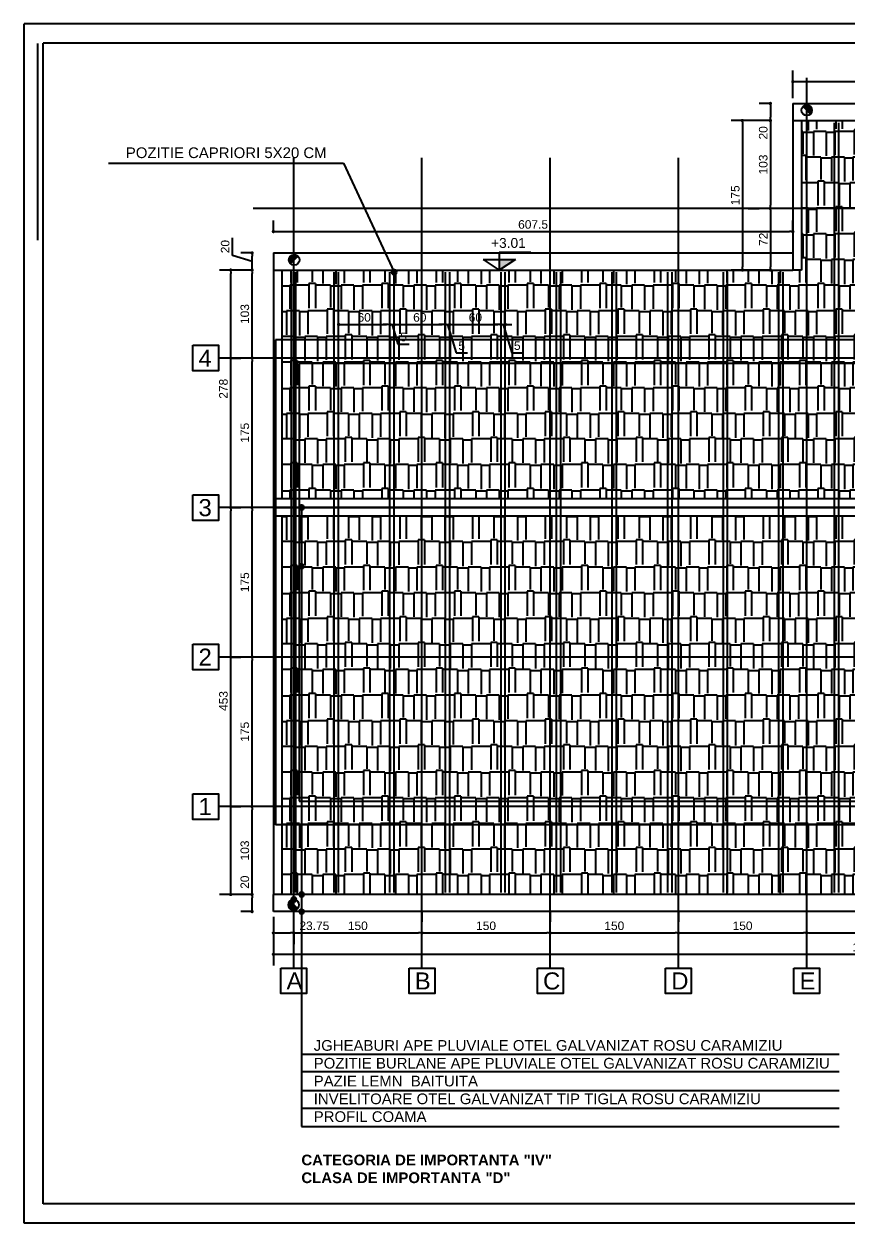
# Model space of a CAD drawing. Header units: millimetres. Extents: x 10453 to 58457, y -15634 to -5634.
# Drawn here: x 43696 to 44659, y -9352 to -7949 of the extents above; entities that cross this region are included whole.
import ezdxf

# ---------------------------------------------------------------- set-up
doc = ezdxf.new("R2010")
doc.units = ezdxf.units.MM
doc.header["$MEASUREMENT"] = 0
doc.layers.get('Defpoints').update_dxf_attribs({"color": 210, "lineweight": 0})
doc.styles.add('1pe200', font='arial.ttf', dxfattribs={"height": 55})
doc.styles.get("Standard").update_dxf_attribs({"font": 'arial.ttf', "height": 10})
doc.styles.add('Stilul meu', font='arial.ttf', dxfattribs={"height": 21})
doc.dimstyles.get("Standard").update_dxf_attribs({"dimscale": 1.3, "dimtxt": 35, "dimasz": 3, "dimexe": 10, "dimexo": 20, "dimgap": 2.5, "dimtad": 1, "dimdsep": 46, "dimtxsty": 'Standard', "dimblk": 'DOT', "dimcen": 3, "dimazin": 0, "dimtfac": 1, "dimtofl": 0, "dimtmove": 0, "dimatfit": 3, "dimldrblk": 'DOT', "dimfxl": 0.18, "dimtolj": 1, "dimtzin": 0, "dimlwe": -1, "dimarcsym": 0})
pattern_1 = [(180, (32309.276, -13234.483), (-63.75, -30), [15, -12.5, 17.5, -7.5, 22.5, -10]), (180, (32294.276, -13235.733), (-63.75, -30), [12.5, -47.5, 10, -15]), (180, (32264.276, -13232.608), (-63.75, -30), [7.5, -77.5]), (270, (32309.276, -13234.483), (21.25, -30), [28.75, -91.25]), (270, (32294.276, -13234.483), (21.25, -30), [28.125, -91.875]), (270, (32281.776, -13234.483), (21.25, -30), [26.25, -93.75]), (270, (32264.276, -13232.608), (21.25, -30), [28.75, -91.25]), (270, (32256.776, -13232.608), (21.25, -30), [28.75, -91.25]), (270, (32234.276, -13234.483), (21.25, -30), [27.5, -92.5])]

# ---------------------------------------------------------------- blocks, each defined once
blk = doc.blocks.new('_Dot')
at = {"color": 0, "linetype": 'ByBlock', "lineweight": -2}
blk.add_line((-0.5, 0), (-1, 0), dxfattribs=at)
at = {"color": 0, "linetype": 'ByBlock', "const_width": 0.5}
blk.add_lwpolyline([(-0.25, 0, 1), (0.25, 0, 1)], format="xyb", close=True, dxfattribs=at)
blk = doc.blocks.new('*D266')
at = {"color": 0, "ltscale": 10, "transparency": 16777216}
for p, q in [((43987.7, -9013.7), (43987.7, -9025.7)), ((44011.4, -9013.7), (44011.4, -9025.7))]:
    blk.add_line(p, q, dxfattribs=at)
at = {"color": 0, "linetype": 'ByBlock', "lineweight": -2, "ltscale": 10, "transparency": 16777216}
for p, q in [((43991.6, -9012.7), (44007.5, -9012.7)), ((44011.4, -9012.7), (44055.8, -9012.7))]:
    blk.add_line(p, q, dxfattribs=at)
at = {"layer": 'Defpoints', "color": 0, "ltscale": 10, "transparency": 16777216}
for p in [(43987.7, -8987.7), (44011.4, -8987.7), (44011.4, -9012.7)]:
    blk.add_point(p, dxfattribs=at)
at = {"color": 0, "lineweight": -2, "ltscale": 10, "transparency": 16777216, "xscale": 3.9, "yscale": 3.9, "zscale": 3.9, "rotation": 180}
blk.add_blockref('_Dot', (43987.7, -9012.7), dxfattribs=at)
at = {"color": 0, "lineweight": -2, "ltscale": 10, "transparency": 16777216, "xscale": 3.9, "yscale": 3.9, "zscale": 3.9}
blk.add_blockref('_Dot', (44011.4, -9012.7), dxfattribs=at)
at = {"color": 0, "ltscale": 10, "transparency": 16777216, "insert": (44035.6, -9004.4), "char_height": 10, "attachment_point": 5}
blk.add_mtext('\\A1;23.75', dxfattribs=at)
blk = doc.blocks.new('*D267')
at = {"color": 0, "ltscale": 10, "transparency": 16777216}
for p, q in [((44161.4, -8986.7), (44161.4, -8999.7)), ((44011.4, -9013.7), (44011.4, -9025.7))]:
    blk.add_line(p, q, dxfattribs=at)
at = {"color": 0, "linetype": 'ByBlock', "lineweight": -2, "ltscale": 10, "transparency": 16777216}
blk.add_line((44015.3, -9012.7), (44157.5, -9012.7), dxfattribs=at)
at = {"layer": 'Defpoints', "color": 0, "ltscale": 10, "transparency": 16777216}
for p in [(44011.4, -8987.7), (44161.4, -9012.7), (44161.4, -9012.7)]:
    blk.add_point(p, dxfattribs=at)
at = {"color": 0, "lineweight": -2, "ltscale": 10, "transparency": 16777216, "xscale": 3.9, "yscale": 3.9, "zscale": 3.9, "rotation": 180}
blk.add_blockref('_Dot', (44011.4, -9012.7), dxfattribs=at)
at = {"color": 0, "lineweight": -2, "ltscale": 10, "transparency": 16777216, "xscale": 3.9, "yscale": 3.9, "zscale": 3.9}
blk.add_blockref('_Dot', (44161.4, -9012.7), dxfattribs=at)
at = {"color": 0, "ltscale": 10, "transparency": 16777216, "insert": (44086.4, -9004.4), "char_height": 10, "attachment_point": 5}
blk.add_mtext('\\A1;150', dxfattribs=at)
blk = doc.blocks.new('*D268')
at = {"color": 0, "ltscale": 10, "transparency": 16777216}
for p, q in [((44161.4, -8986.7), (44161.4, -8999.7)), ((44311.4, -8986.7), (44311.4, -8999.7))]:
    blk.add_line(p, q, dxfattribs=at)
at = {"color": 0, "linetype": 'ByBlock', "lineweight": -2, "ltscale": 10, "transparency": 16777216}
blk.add_line((44165.3, -9012.7), (44307.5, -9012.7), dxfattribs=at)
at = {"layer": 'Defpoints', "color": 0, "ltscale": 10, "transparency": 16777216}
for p in [(44161.4, -9012.7), (44311.4, -9012.7), (44311.4, -9012.7)]:
    blk.add_point(p, dxfattribs=at)
at = {"color": 0, "lineweight": -2, "ltscale": 10, "transparency": 16777216, "xscale": 3.9, "yscale": 3.9, "zscale": 3.9, "rotation": 180}
blk.add_blockref('_Dot', (44161.4, -9012.7), dxfattribs=at)
at = {"color": 0, "lineweight": -2, "ltscale": 10, "transparency": 16777216, "xscale": 3.9, "yscale": 3.9, "zscale": 3.9}
blk.add_blockref('_Dot', (44311.4, -9012.7), dxfattribs=at)
at = {"color": 0, "ltscale": 10, "transparency": 16777216, "insert": (44236.4, -9004.4), "char_height": 10, "attachment_point": 5}
blk.add_mtext('\\A1;150', dxfattribs=at)
blk = doc.blocks.new('*D269')
at = {"color": 0, "ltscale": 10, "transparency": 16777216}
for p, q in [((44311.4, -8986.7), (44311.4, -8999.7)), ((44461.4, -8986.7), (44461.4, -8999.7))]:
    blk.add_line(p, q, dxfattribs=at)
at = {"color": 0, "linetype": 'ByBlock', "lineweight": -2, "ltscale": 10, "transparency": 16777216}
blk.add_line((44315.3, -9012.7), (44457.5, -9012.7), dxfattribs=at)
at = {"layer": 'Defpoints', "color": 0, "ltscale": 10, "transparency": 16777216}
for p in [(44311.4, -9012.7), (44461.4, -9012.7), (44461.4, -9012.7)]:
    blk.add_point(p, dxfattribs=at)
at = {"color": 0, "lineweight": -2, "ltscale": 10, "transparency": 16777216, "xscale": 3.9, "yscale": 3.9, "zscale": 3.9, "rotation": 180}
blk.add_blockref('_Dot', (44311.4, -9012.7), dxfattribs=at)
at = {"color": 0, "lineweight": -2, "ltscale": 10, "transparency": 16777216, "xscale": 3.9, "yscale": 3.9, "zscale": 3.9}
blk.add_blockref('_Dot', (44461.4, -9012.7), dxfattribs=at)
at = {"color": 0, "ltscale": 10, "transparency": 16777216, "insert": (44386.4, -9004.4), "char_height": 10, "attachment_point": 5}
blk.add_mtext('\\A1;150', dxfattribs=at)
blk = doc.blocks.new('*D270')
at = {"color": 0, "ltscale": 10, "transparency": 16777216}
for p, q in [((44461.4, -8986.7), (44461.4, -8999.7)), ((44611.4, -9038.7), (44611.4, -9025.7))]:
    blk.add_line(p, q, dxfattribs=at)
at = {"color": 0, "linetype": 'ByBlock', "lineweight": -2, "ltscale": 10, "transparency": 16777216}
blk.add_line((44465.3, -9012.7), (44607.5, -9012.7), dxfattribs=at)
at = {"layer": 'Defpoints', "color": 0, "ltscale": 10, "transparency": 16777216}
for p in [(44461.4, -9012.7), (44611.4, -9012.7), (44611.4, -9012.7)]:
    blk.add_point(p, dxfattribs=at)
at = {"color": 0, "lineweight": -2, "ltscale": 10, "transparency": 16777216, "xscale": 3.9, "yscale": 3.9, "zscale": 3.9, "rotation": 180}
blk.add_blockref('_Dot', (44461.4, -9012.7), dxfattribs=at)
at = {"color": 0, "lineweight": -2, "ltscale": 10, "transparency": 16777216, "xscale": 3.9, "yscale": 3.9, "zscale": 3.9}
blk.add_blockref('_Dot', (44611.4, -9012.7), dxfattribs=at)
at = {"color": 0, "ltscale": 10, "transparency": 16777216, "insert": (44536.4, -9004.4), "char_height": 10, "attachment_point": 5}
blk.add_mtext('\\A1;150', dxfattribs=at)
blk = doc.blocks.new('*D271')
at = {"color": 0, "ltscale": 10, "transparency": 16777216}
for p, q in [((44761.4, -8986.7), (44761.4, -8999.7)), ((44611.4, -9038.7), (44611.4, -9025.7))]:
    blk.add_line(p, q, dxfattribs=at)
at = {"color": 0, "linetype": 'ByBlock', "lineweight": -2, "ltscale": 10, "transparency": 16777216}
blk.add_line((44615.3, -9012.7), (44757.5, -9012.7), dxfattribs=at)
at = {"layer": 'Defpoints', "color": 0, "ltscale": 10, "transparency": 16777216}
for p in [(44611.4, -9012.7), (44761.4, -9012.7), (44761.4, -9012.7)]:
    blk.add_point(p, dxfattribs=at)
at = {"color": 0, "lineweight": -2, "ltscale": 10, "transparency": 16777216, "xscale": 3.9, "yscale": 3.9, "zscale": 3.9, "rotation": 180}
blk.add_blockref('_Dot', (44611.4, -9012.7), dxfattribs=at)
at = {"color": 0, "lineweight": -2, "ltscale": 10, "transparency": 16777216, "xscale": 3.9, "yscale": 3.9, "zscale": 3.9}
blk.add_blockref('_Dot', (44761.4, -9012.7), dxfattribs=at)
at = {"color": 0, "ltscale": 10, "transparency": 16777216, "insert": (44686.4, -9004.4), "char_height": 10, "attachment_point": 5}
blk.add_mtext('\\A1;150', dxfattribs=at)
blk = doc.blocks.new('*D277')
at = {"color": 0, "ltscale": 10, "transparency": 16777216}
for p, q in [((43987.7, -8993.7), (43987.7, -9050.7)), ((45385.2, -8993.7), (45385.2, -9050.7))]:
    blk.add_line(p, q, dxfattribs=at)
at = {"color": 0, "linetype": 'ByBlock', "lineweight": -2, "ltscale": 10, "transparency": 16777216}
blk.add_line((43991.6, -9037.7), (45381.3, -9037.7), dxfattribs=at)
at = {"layer": 'Defpoints', "color": 0, "ltscale": 10, "transparency": 16777216}
for p in [(43987.7, -8967.7), (45385.2, -8967.7), (45385.2, -9037.7)]:
    blk.add_point(p, dxfattribs=at)
at = {"color": 0, "lineweight": -2, "ltscale": 10, "transparency": 16777216, "xscale": 3.9, "yscale": 3.9, "zscale": 3.9, "rotation": 180}
blk.add_blockref('_Dot', (43987.7, -9037.7), dxfattribs=at)
at = {"color": 0, "lineweight": -2, "ltscale": 10, "transparency": 16777216, "xscale": 3.9, "yscale": 3.9, "zscale": 3.9}
blk.add_blockref('_Dot', (45385.2, -9037.7), dxfattribs=at)
at = {"color": 0, "ltscale": 10, "transparency": 16777216, "insert": (44686.4, -9029.4), "char_height": 10, "attachment_point": 5}
blk.add_mtext('\\A1;1397.5', dxfattribs=at)
blk = doc.blocks.new('*D278')
at = {"color": 0, "ltscale": 10, "transparency": 16777216}
for p, q in [((43987.7, -8190.7), (43987.7, -8178.7)), ((44595.2, -8190.7), (44595.2, -8178.7))]:
    blk.add_line(p, q, dxfattribs=at)
at = {"color": 0, "linetype": 'ByBlock', "lineweight": -2, "ltscale": 10, "transparency": 16777216}
blk.add_line((43991.6, -8191.7), (44591.3, -8191.7), dxfattribs=at)
at = {"layer": 'Defpoints', "color": 0, "ltscale": 10, "transparency": 16777216}
for p in [(44595.2, -8191.7), (43987.7, -8216.7), (44595.2, -8216.7)]:
    blk.add_point(p, dxfattribs=at)
at = {"color": 0, "lineweight": -2, "ltscale": 10, "transparency": 16777216, "xscale": 3.9, "yscale": 3.9, "zscale": 3.9, "rotation": 180}
blk.add_blockref('_Dot', (43987.7, -8191.7), dxfattribs=at)
at = {"color": 0, "lineweight": -2, "ltscale": 10, "transparency": 16777216, "xscale": 3.9, "yscale": 3.9, "zscale": 3.9}
blk.add_blockref('_Dot', (44595.2, -8191.7), dxfattribs=at)
at = {"color": 0, "ltscale": 10, "transparency": 16777216, "insert": (44291.4, -8183.4), "char_height": 10, "attachment_point": 5}
blk.add_mtext('\\A1;607.5', dxfattribs=at)
blk = doc.blocks.new('*D279')
at = {"color": 0, "ltscale": 10, "transparency": 16777216}
for p, q in [((44595.2, -8035.7), (44595.2, -8003.1)), ((45385.2, -8035.7), (45385.2, -8003.1))]:
    blk.add_line(p, q, dxfattribs=at)
at = {"color": 0, "linetype": 'ByBlock', "lineweight": -2, "ltscale": 10, "transparency": 16777216}
blk.add_line((44599.1, -8016.1), (45381.3, -8016.1), dxfattribs=at)
at = {"layer": 'Defpoints', "color": 0, "ltscale": 10, "transparency": 16777216}
for p in [(45385.2, -8016.1), (44595.2, -8061.7), (45385.2, -8061.7)]:
    blk.add_point(p, dxfattribs=at)
at = {"color": 0, "lineweight": -2, "ltscale": 10, "transparency": 16777216, "xscale": 3.9, "yscale": 3.9, "zscale": 3.9, "rotation": 180}
blk.add_blockref('_Dot', (44595.2, -8016.1), dxfattribs=at)
at = {"color": 0, "lineweight": -2, "ltscale": 10, "transparency": 16777216, "xscale": 3.9, "yscale": 3.9, "zscale": 3.9}
blk.add_blockref('_Dot', (45385.2, -8016.1), dxfattribs=at)
at = {"color": 0, "ltscale": 10, "transparency": 16777216, "insert": (44990.2, -8007.8), "char_height": 10, "attachment_point": 5}
blk.add_mtext('\\A1;790', dxfattribs=at)
blk = doc.blocks.new('*D296')
at = {"color": 0, "linetype": 'ByBlock', "lineweight": -2, "ltscale": 10, "transparency": 16777216}
for p, q in [((43962.7, -8967.7), (43962.7, -8942.9)), ((43962.7, -8983.8), (43962.7, -8971.6))]:
    blk.add_line(p, q, dxfattribs=at)
at = {"color": 0, "ltscale": 10, "transparency": 16777216}
for p, q in [((43961.7, -8967.7), (43949.7, -8967.7)), ((43961.7, -8987.7), (43949.7, -8987.7))]:
    blk.add_line(p, q, dxfattribs=at)
at = {"layer": 'Defpoints', "color": 0, "ltscale": 10, "transparency": 16777216}
for p in [(43962.7, -8967.7), (43987.7, -8967.7), (43987.7, -8987.7)]:
    blk.add_point(p, dxfattribs=at)
at = {"color": 0, "lineweight": -2, "ltscale": 10, "transparency": 16777216, "xscale": 3.9, "yscale": 3.9, "zscale": 3.9}
for p, rotation in [((43962.7, -8967.7), 90), ((43962.7, -8987.7), 270)]:
    blk.add_blockref('_Dot', p, dxfattribs=dict(at, rotation=rotation))
at = {"color": 0, "ltscale": 10, "transparency": 16777216, "insert": (43954.3, -8953.3), "char_height": 10, "attachment_point": 5, "rotation": 90}
blk.add_mtext('\\A1;20', dxfattribs=at)
blk = doc.blocks.new('*D297')
at = {"color": 0, "ltscale": 10, "transparency": 16777216}
for p, q in [((43936.7, -8864.7), (43949.7, -8864.7)), ((43961.7, -8967.7), (43949.7, -8967.7))]:
    blk.add_line(p, q, dxfattribs=at)
at = {"color": 0, "linetype": 'ByBlock', "lineweight": -2, "ltscale": 10, "transparency": 16777216}
blk.add_line((43962.7, -8963.8), (43962.7, -8868.6), dxfattribs=at)
at = {"layer": 'Defpoints', "color": 0, "ltscale": 10, "transparency": 16777216}
for p in [(43962.7, -8864.7), (43962.7, -8864.7), (43987.7, -8967.7)]:
    blk.add_point(p, dxfattribs=at)
at = {"color": 0, "lineweight": -2, "ltscale": 10, "transparency": 16777216, "xscale": 3.9, "yscale": 3.9, "zscale": 3.9}
for p, rotation in [((43962.7, -8864.7), 90), ((43962.7, -8967.7), 270)]:
    blk.add_blockref('_Dot', p, dxfattribs=dict(at, rotation=rotation))
at = {"color": 0, "ltscale": 10, "transparency": 16777216, "insert": (43954.3, -8916.2), "char_height": 10, "attachment_point": 5, "rotation": 90}
blk.add_mtext('\\A1;103', dxfattribs=at)
blk = doc.blocks.new('*D298')
at = {"color": 0, "ltscale": 10, "transparency": 16777216}
for p, q in [((43936.7, -8689.7), (43949.7, -8689.7)), ((43936.7, -8864.7), (43949.7, -8864.7))]:
    blk.add_line(p, q, dxfattribs=at)
at = {"color": 0, "linetype": 'ByBlock', "lineweight": -2, "ltscale": 10, "transparency": 16777216}
blk.add_line((43962.7, -8860.8), (43962.7, -8693.6), dxfattribs=at)
at = {"layer": 'Defpoints', "color": 0, "ltscale": 10, "transparency": 16777216}
for p in [(43962.7, -8689.7), (43962.7, -8689.7), (43962.7, -8864.7)]:
    blk.add_point(p, dxfattribs=at)
at = {"color": 0, "lineweight": -2, "ltscale": 10, "transparency": 16777216, "xscale": 3.9, "yscale": 3.9, "zscale": 3.9}
for p, rotation in [((43962.7, -8689.7), 90), ((43962.7, -8864.7), 270)]:
    blk.add_blockref('_Dot', p, dxfattribs=dict(at, rotation=rotation))
at = {"color": 0, "ltscale": 10, "transparency": 16777216, "insert": (43954.3, -8777.2), "char_height": 10, "attachment_point": 5, "rotation": 90}
blk.add_mtext('\\A1;175', dxfattribs=at)
blk = doc.blocks.new('*D299')
at = {"color": 0, "ltscale": 10, "transparency": 16777216}
for p, q in [((43936.7, -8514.7), (43949.7, -8514.7)), ((43936.7, -8689.7), (43949.7, -8689.7))]:
    blk.add_line(p, q, dxfattribs=at)
at = {"color": 0, "linetype": 'ByBlock', "lineweight": -2, "ltscale": 10, "transparency": 16777216}
blk.add_line((43962.7, -8685.8), (43962.7, -8518.6), dxfattribs=at)
at = {"layer": 'Defpoints', "color": 0, "ltscale": 10, "transparency": 16777216}
for p in [(43962.7, -8514.7), (43962.7, -8514.7), (43962.7, -8689.7)]:
    blk.add_point(p, dxfattribs=at)
at = {"color": 0, "lineweight": -2, "ltscale": 10, "transparency": 16777216, "xscale": 3.9, "yscale": 3.9, "zscale": 3.9}
for p, rotation in [((43962.7, -8514.7), 90), ((43962.7, -8689.7), 270)]:
    blk.add_blockref('_Dot', p, dxfattribs=dict(at, rotation=rotation))
at = {"color": 0, "ltscale": 10, "transparency": 16777216, "insert": (43954.3, -8602.2), "char_height": 10, "attachment_point": 5, "rotation": 90}
blk.add_mtext('\\A1;175', dxfattribs=at)
blk = doc.blocks.new('*D300')
at = {"color": 0, "ltscale": 10, "transparency": 16777216}
for p, q in [((43936.7, -8339.7), (43949.7, -8339.7)), ((43936.7, -8514.7), (43949.7, -8514.7))]:
    blk.add_line(p, q, dxfattribs=at)
at = {"color": 0, "linetype": 'ByBlock', "lineweight": -2, "ltscale": 10, "transparency": 16777216}
blk.add_line((43962.7, -8510.8), (43962.7, -8343.6), dxfattribs=at)
at = {"layer": 'Defpoints', "color": 0, "ltscale": 10, "transparency": 16777216}
for p in [(43962.7, -8339.7), (43962.7, -8339.7), (43962.7, -8514.7)]:
    blk.add_point(p, dxfattribs=at)
at = {"color": 0, "lineweight": -2, "ltscale": 10, "transparency": 16777216, "xscale": 3.9, "yscale": 3.9, "zscale": 3.9}
for p, rotation in [((43962.7, -8339.7), 90), ((43962.7, -8514.7), 270)]:
    blk.add_blockref('_Dot', p, dxfattribs=dict(at, rotation=rotation))
at = {"color": 0, "ltscale": 10, "transparency": 16777216, "insert": (43954.3, -8427.2), "char_height": 10, "attachment_point": 5, "rotation": 90}
blk.add_mtext('\\A1;175', dxfattribs=at)
blk = doc.blocks.new('*D301')
at = {"color": 0, "ltscale": 10, "transparency": 16777216}
for p, q in [((43961.7, -8236.7), (43949.7, -8236.7)), ((43936.7, -8339.7), (43949.7, -8339.7))]:
    blk.add_line(p, q, dxfattribs=at)
at = {"color": 0, "linetype": 'ByBlock', "lineweight": -2, "ltscale": 10, "transparency": 16777216}
blk.add_line((43962.7, -8335.8), (43962.7, -8240.6), dxfattribs=at)
at = {"layer": 'Defpoints', "color": 0, "ltscale": 10, "transparency": 16777216}
for p in [(43962.7, -8236.7), (43987.7, -8236.7), (43962.7, -8339.7)]:
    blk.add_point(p, dxfattribs=at)
at = {"color": 0, "lineweight": -2, "ltscale": 10, "transparency": 16777216, "xscale": 3.9, "yscale": 3.9, "zscale": 3.9}
for p, rotation in [((43962.7, -8236.7), 90), ((43962.7, -8339.7), 270)]:
    blk.add_blockref('_Dot', p, dxfattribs=dict(at, rotation=rotation))
at = {"color": 0, "ltscale": 10, "transparency": 16777216, "insert": (43954.3, -8288.2), "char_height": 10, "attachment_point": 5, "rotation": 90}
blk.add_mtext('\\A1;103', dxfattribs=at)
blk = doc.blocks.new('*D302')
at = {"color": 0, "linetype": 'ByBlock', "lineweight": -2, "ltscale": 10, "transparency": 16777216}
for p, q in [((43939.7, -8219.8), (43939.7, -8198.9)), ((43962.7, -8226.7), (43939.7, -8219.8)), ((43962.7, -8232.8), (43962.7, -8220.6))]:
    blk.add_line(p, q, dxfattribs=at)
at = {"color": 0, "ltscale": 10, "transparency": 16777216}
for p, q in [((43961.7, -8216.7), (43949.7, -8216.7)), ((43961.7, -8236.7), (43949.7, -8236.7))]:
    blk.add_line(p, q, dxfattribs=at)
at = {"layer": 'Defpoints', "color": 0, "ltscale": 10, "transparency": 16777216}
for p in [(43962.7, -8216.7), (43987.7, -8216.7), (43987.7, -8236.7)]:
    blk.add_point(p, dxfattribs=at)
at = {"color": 0, "lineweight": -2, "ltscale": 10, "transparency": 16777216, "xscale": 3.9, "yscale": 3.9, "zscale": 3.9}
for p, rotation in [((43962.7, -8216.7), 90), ((43962.7, -8236.7), 270)]:
    blk.add_blockref('_Dot', p, dxfattribs=dict(at, rotation=rotation))
at = {"color": 0, "ltscale": 10, "transparency": 16777216, "insert": (43931.3, -8209.3), "char_height": 10, "attachment_point": 5, "rotation": 90}
blk.add_mtext('\\A1;20', dxfattribs=at)
blk = doc.blocks.new('*D303')
at = {"color": 0, "ltscale": 10, "transparency": 16777216}
for p, q in [((43961.7, -8514.7), (43924.7, -8514.7)), ((43961.7, -8967.7), (43924.7, -8967.7))]:
    blk.add_line(p, q, dxfattribs=at)
at = {"color": 0, "linetype": 'ByBlock', "lineweight": -2, "ltscale": 10, "transparency": 16777216}
blk.add_line((43937.7, -8963.8), (43937.7, -8518.6), dxfattribs=at)
at = {"layer": 'Defpoints', "color": 0, "ltscale": 10, "transparency": 16777216}
for p in [(43937.7, -8514.7), (43987.7, -8514.7), (43987.7, -8967.7)]:
    blk.add_point(p, dxfattribs=at)
at = {"color": 0, "lineweight": -2, "ltscale": 10, "transparency": 16777216, "xscale": 3.9, "yscale": 3.9, "zscale": 3.9}
for p, rotation in [((43937.7, -8514.7), 90), ((43937.7, -8967.7), 270)]:
    blk.add_blockref('_Dot', p, dxfattribs=dict(at, rotation=rotation))
at = {"color": 0, "ltscale": 10, "transparency": 16777216, "insert": (43929.3, -8741.2), "char_height": 10, "attachment_point": 5, "rotation": 90}
blk.add_mtext('\\A1;453', dxfattribs=at)
blk = doc.blocks.new('*D304')
at = {"color": 0, "ltscale": 10, "transparency": 16777216}
for p, q in [((44569.2, -8041.7), (44555.9, -8041.7)), ((44569.2, -8061.7), (44555.9, -8061.7))]:
    blk.add_line(p, q, dxfattribs=at)
at = {"color": 0, "linetype": 'ByBlock', "lineweight": -2, "ltscale": 10, "transparency": 16777216}
for p, q in [((44568.9, -8045.6), (44568.9, -8057.8)), ((44568.9, -8061.7), (44568.9, -8086.6))]:
    blk.add_line(p, q, dxfattribs=at)
at = {"layer": 'Defpoints', "color": 0, "ltscale": 10, "transparency": 16777216}
for p in [(44595.2, -8041.7), (44568.9, -8061.7), (44595.2, -8061.7)]:
    blk.add_point(p, dxfattribs=at)
at = {"color": 0, "lineweight": -2, "ltscale": 10, "transparency": 16777216, "xscale": 3.9, "yscale": 3.9, "zscale": 3.9}
for p, rotation in [((44568.9, -8041.7), 90), ((44568.9, -8061.7), 270)]:
    blk.add_blockref('_Dot', p, dxfattribs=dict(at, rotation=rotation))
at = {"color": 0, "ltscale": 10, "transparency": 16777216, "insert": (44560.6, -8076.1), "char_height": 10, "attachment_point": 5, "rotation": 90}
blk.add_mtext('\\A1;20', dxfattribs=at)
blk = doc.blocks.new('*D305')
at = {"color": 0, "ltscale": 10, "transparency": 16777216}
for p, q in [((44569.2, -8061.7), (44555.9, -8061.7)), ((44542.9, -8164.7), (44555.9, -8164.7))]:
    blk.add_line(p, q, dxfattribs=at)
at = {"color": 0, "linetype": 'ByBlock', "lineweight": -2, "ltscale": 10, "transparency": 16777216}
blk.add_line((44568.9, -8065.6), (44568.9, -8160.8), dxfattribs=at)
at = {"layer": 'Defpoints', "color": 0, "ltscale": 10, "transparency": 16777216}
for p in [(44595.2, -8061.7), (44568.9, -8164.7), (44568.9, -8164.7)]:
    blk.add_point(p, dxfattribs=at)
at = {"color": 0, "lineweight": -2, "ltscale": 10, "transparency": 16777216, "xscale": 3.9, "yscale": 3.9, "zscale": 3.9}
for p, rotation in [((44568.9, -8061.7), 90), ((44568.9, -8164.7), 270)]:
    blk.add_blockref('_Dot', p, dxfattribs=dict(at, rotation=rotation))
at = {"color": 0, "ltscale": 10, "transparency": 16777216, "insert": (44560.6, -8113.2), "char_height": 10, "attachment_point": 5, "rotation": 90}
blk.add_mtext('\\A1;103', dxfattribs=at)
blk = doc.blocks.new('*D306')
at = {"color": 0, "ltscale": 10, "transparency": 16777216}
for p, q in [((44542.9, -8164.7), (44555.9, -8164.7)), ((44542.9, -8236.7), (44555.9, -8236.7))]:
    blk.add_line(p, q, dxfattribs=at)
at = {"color": 0, "linetype": 'ByBlock', "lineweight": -2, "ltscale": 10, "transparency": 16777216}
blk.add_line((44568.9, -8168.6), (44568.9, -8232.8), dxfattribs=at)
at = {"layer": 'Defpoints', "color": 0, "ltscale": 10, "transparency": 16777216}
for p in [(44568.9, -8164.7), (44568.9, -8236.7), (44568.9, -8236.7)]:
    blk.add_point(p, dxfattribs=at)
at = {"color": 0, "lineweight": -2, "ltscale": 10, "transparency": 16777216, "xscale": 3.9, "yscale": 3.9, "zscale": 3.9}
for p, rotation in [((44568.9, -8164.7), 90), ((44568.9, -8236.7), 270)]:
    blk.add_blockref('_Dot', p, dxfattribs=dict(at, rotation=rotation))
at = {"color": 0, "ltscale": 10, "transparency": 16777216, "insert": (44560.7, -8200.7), "char_height": 10, "attachment_point": 5, "rotation": 90}
blk.add_mtext('\\A1;72', dxfattribs=at)
blk = doc.blocks.new('*D307')
at = {"color": 0, "ltscale": 10, "transparency": 16777216}
for p, q in [((44569.2, -8061.7), (44523.2, -8061.7)), ((44569.2, -8236.7), (44523.2, -8236.7))]:
    blk.add_line(p, q, dxfattribs=at)
at = {"color": 0, "linetype": 'ByBlock', "lineweight": -2, "ltscale": 10, "transparency": 16777216}
blk.add_line((44536.2, -8065.6), (44536.2, -8232.8), dxfattribs=at)
at = {"layer": 'Defpoints', "color": 0, "ltscale": 10, "transparency": 16777216}
for p in [(44595.2, -8061.7), (44536.2, -8236.7), (44595.2, -8236.7)]:
    blk.add_point(p, dxfattribs=at)
at = {"color": 0, "lineweight": -2, "ltscale": 10, "transparency": 16777216, "xscale": 3.9, "yscale": 3.9, "zscale": 3.9}
for p, rotation in [((44536.2, -8061.7), 90), ((44536.2, -8236.7), 270)]:
    blk.add_blockref('_Dot', p, dxfattribs=dict(at, rotation=rotation))
at = {"color": 0, "ltscale": 10, "transparency": 16777216, "insert": (44527.9, -8149.2), "char_height": 10, "attachment_point": 5, "rotation": 90}
blk.add_mtext('\\A1;175', dxfattribs=at)
blk = doc.blocks.new('*D308')
at = {"color": 0, "ltscale": 10, "transparency": 16777216}
for p, q in [((43961.7, -8236.7), (43924.7, -8236.7)), ((43961.7, -8514.7), (43924.7, -8514.7))]:
    blk.add_line(p, q, dxfattribs=at)
at = {"color": 0, "linetype": 'ByBlock', "lineweight": -2, "ltscale": 10, "transparency": 16777216}
blk.add_line((43937.7, -8510.8), (43937.7, -8240.6), dxfattribs=at)
at = {"layer": 'Defpoints', "color": 0, "ltscale": 10, "transparency": 16777216}
for p in [(43937.7, -8236.7), (43987.7, -8236.7), (43987.7, -8514.7)]:
    blk.add_point(p, dxfattribs=at)
at = {"color": 0, "lineweight": -2, "ltscale": 10, "transparency": 16777216, "xscale": 3.9, "yscale": 3.9, "zscale": 3.9}
for p, rotation in [((43937.7, -8236.7), 90), ((43937.7, -8514.7), 270)]:
    blk.add_blockref('_Dot', p, dxfattribs=dict(at, rotation=rotation))
at = {"color": 0, "ltscale": 10, "transparency": 16777216, "insert": (43929.3, -8375.7), "char_height": 10, "attachment_point": 5, "rotation": 90}
blk.add_mtext('\\A1;278', dxfattribs=at)
blk = doc.blocks.new('*D309')
at = {"color": 0, "ltscale": 10, "transparency": 16777216}
for p, q in [((44063.9, -8292.5), (44063.9, -8287.5)), ((44123.9, -8292.5), (44123.9, -8287.5))]:
    blk.add_line(p, q, dxfattribs=at)
at = {"color": 0, "linetype": 'ByBlock', "lineweight": -2, "ltscale": 10, "transparency": 16777216}
blk.add_line((44067.8, -8300.5), (44120, -8300.5), dxfattribs=at)
at = {"layer": 'Defpoints', "color": 0, "ltscale": 10, "transparency": 16777216}
for p in [(44123.9, -8300.5), (44063.9, -8318.5), (44123.9, -8318.5)]:
    blk.add_point(p, dxfattribs=at)
at = {"color": 0, "lineweight": -2, "ltscale": 10, "transparency": 16777216, "xscale": 3.9, "yscale": 3.9, "zscale": 3.9, "rotation": 180}
blk.add_blockref('_Dot', (44063.9, -8300.5), dxfattribs=at)
at = {"color": 0, "lineweight": -2, "ltscale": 10, "transparency": 16777216, "xscale": 3.9, "yscale": 3.9, "zscale": 3.9}
blk.add_blockref('_Dot', (44123.9, -8300.5), dxfattribs=at)
at = {"color": 0, "ltscale": 10, "transparency": 16777216, "insert": (44093.9, -8292.2), "char_height": 10, "attachment_point": 5}
blk.add_mtext('\\A1;60', dxfattribs=at)
blk = doc.blocks.new('*D310')
at = {"color": 0, "ltscale": 10, "transparency": 16777216}
for p, q in [((44123.9, -8292.5), (44123.9, -8287.5)), ((44128.9, -8326.5), (44128.9, -8313.5))]:
    blk.add_line(p, q, dxfattribs=at)
at = {"color": 0, "linetype": 'ByBlock', "lineweight": -2, "ltscale": 10, "transparency": 16777216}
for p, q in [((44120, -8300.5), (44116.1, -8300.5)), ((44123.9, -8300.5), (44128.9, -8300.5)), ((44126.4, -8300.5), (44133.3, -8323.5)), ((44132.8, -8300.5), (44136.7, -8300.5)), ((44133.3, -8323.5), (44146.5, -8323.5))]:
    blk.add_line(p, q, dxfattribs=at)
at = {"layer": 'Defpoints', "color": 0, "ltscale": 10, "transparency": 16777216}
for p in [(44128.9, -8300.5), (44128.9, -8300.5), (44123.9, -8318.5)]:
    blk.add_point(p, dxfattribs=at)
at = {"color": 0, "lineweight": -2, "ltscale": 10, "transparency": 16777216, "xscale": 3.9, "yscale": 3.9, "zscale": 3.9}
blk.add_blockref('_Dot', (44123.9, -8300.5), dxfattribs=at)
at = {"color": 0, "lineweight": -2, "ltscale": 10, "transparency": 16777216, "xscale": 3.9, "yscale": 3.9, "zscale": 3.9, "rotation": 180}
blk.add_blockref('_Dot', (44128.9, -8300.5), dxfattribs=at)
at = {"color": 0, "ltscale": 10, "transparency": 16777216, "insert": (44139.9, -8315.1), "char_height": 10, "attachment_point": 5}
blk.add_mtext('\\A1;5', dxfattribs=at)
blk = doc.blocks.new('*D311')
at = {"color": 0, "linetype": 'ByBlock', "lineweight": -2, "ltscale": 10, "transparency": 16777216}
blk.add_line((44132.8, -8300.5), (44185, -8300.5), dxfattribs=at)
at = {"color": 0, "ltscale": 10, "transparency": 16777216}
for p, q in [((44128.9, -8326.5), (44128.9, -8313.5)), ((44188.9, -8326.5), (44188.9, -8313.5))]:
    blk.add_line(p, q, dxfattribs=at)
at = {"layer": 'Defpoints', "color": 0, "ltscale": 10, "transparency": 16777216}
for p in [(44128.9, -8300.5), (44188.9, -8300.5), (44188.9, -8300.5)]:
    blk.add_point(p, dxfattribs=at)
at = {"color": 0, "lineweight": -2, "ltscale": 10, "transparency": 16777216, "xscale": 3.9, "yscale": 3.9, "zscale": 3.9, "rotation": 180}
blk.add_blockref('_Dot', (44128.9, -8300.5), dxfattribs=at)
at = {"color": 0, "lineweight": -2, "ltscale": 10, "transparency": 16777216, "xscale": 3.9, "yscale": 3.9, "zscale": 3.9}
blk.add_blockref('_Dot', (44188.9, -8300.5), dxfattribs=at)
at = {"color": 0, "ltscale": 10, "transparency": 16777216, "insert": (44158.9, -8292.2), "char_height": 10, "attachment_point": 5}
blk.add_mtext('\\A1;60', dxfattribs=at)
blk = doc.blocks.new('*D312')
at = {"color": 0, "linetype": 'ByBlock', "lineweight": -2, "ltscale": 10, "transparency": 16777216}
for p, q in [((44185, -8300.5), (44181.1, -8300.5)), ((44188.9, -8300.5), (44193.9, -8300.5)), ((44191.4, -8300.5), (44201.4, -8333.6)), ((44197.8, -8300.5), (44201.7, -8300.5)), ((44201.4, -8333.6), (44214.5, -8333.6))]:
    blk.add_line(p, q, dxfattribs=at)
at = {"color": 0, "ltscale": 10, "transparency": 16777216}
for p, q in [((44188.9, -8326.5), (44188.9, -8313.5)), ((44193.9, -8326.5), (44193.9, -8313.5))]:
    blk.add_line(p, q, dxfattribs=at)
at = {"layer": 'Defpoints', "color": 0, "ltscale": 10, "transparency": 16777216}
for p in [(44188.9, -8300.5), (44193.9, -8300.5), (44193.9, -8300.5)]:
    blk.add_point(p, dxfattribs=at)
at = {"color": 0, "lineweight": -2, "ltscale": 10, "transparency": 16777216, "xscale": 3.9, "yscale": 3.9, "zscale": 3.9}
blk.add_blockref('_Dot', (44188.9, -8300.5), dxfattribs=at)
at = {"color": 0, "lineweight": -2, "ltscale": 10, "transparency": 16777216, "xscale": 3.9, "yscale": 3.9, "zscale": 3.9, "rotation": 180}
blk.add_blockref('_Dot', (44193.9, -8300.5), dxfattribs=at)
at = {"color": 0, "ltscale": 10, "transparency": 16777216, "insert": (44207.9, -8325.3), "char_height": 10, "attachment_point": 5}
blk.add_mtext('\\A1;5', dxfattribs=at)
blk = doc.blocks.new('*D313')
at = {"color": 0, "linetype": 'ByBlock', "lineweight": -2, "ltscale": 10, "transparency": 16777216}
blk.add_line((44197.8, -8300.5), (44250, -8300.5), dxfattribs=at)
at = {"color": 0, "ltscale": 10, "transparency": 16777216}
for p, q in [((44193.9, -8326.5), (44193.9, -8313.5)), ((44253.9, -8326.5), (44253.9, -8313.5))]:
    blk.add_line(p, q, dxfattribs=at)
at = {"layer": 'Defpoints', "color": 0, "ltscale": 10, "transparency": 16777216}
for p in [(44193.9, -8300.5), (44253.9, -8300.5), (44253.9, -8300.5)]:
    blk.add_point(p, dxfattribs=at)
at = {"color": 0, "lineweight": -2, "ltscale": 10, "transparency": 16777216, "xscale": 3.9, "yscale": 3.9, "zscale": 3.9, "rotation": 180}
blk.add_blockref('_Dot', (44193.9, -8300.5), dxfattribs=at)
at = {"color": 0, "lineweight": -2, "ltscale": 10, "transparency": 16777216, "xscale": 3.9, "yscale": 3.9, "zscale": 3.9}
blk.add_blockref('_Dot', (44253.9, -8300.5), dxfattribs=at)
at = {"color": 0, "ltscale": 10, "transparency": 16777216, "insert": (44223.9, -8292.2), "char_height": 10, "attachment_point": 5}
blk.add_mtext('\\A1;60', dxfattribs=at)
blk = doc.blocks.new('*D314')
at = {"color": 0, "linetype": 'ByBlock', "lineweight": -2, "ltscale": 10, "transparency": 16777216}
for p, q in [((44250, -8300.5), (44246.1, -8300.5)), ((44253.9, -8300.5), (44258.9, -8300.5)), ((44256.4, -8300.5), (44266.4, -8333.6)), ((44262.8, -8300.5), (44266.7, -8300.5)), ((44266.4, -8333.6), (44279.5, -8333.6))]:
    blk.add_line(p, q, dxfattribs=at)
at = {"color": 0, "ltscale": 10, "transparency": 16777216}
for p, q in [((44253.9, -8326.5), (44253.9, -8313.5)), ((44258.9, -8326.5), (44258.9, -8313.5))]:
    blk.add_line(p, q, dxfattribs=at)
at = {"layer": 'Defpoints', "color": 0, "ltscale": 10, "transparency": 16777216}
for p in [(44253.9, -8300.5), (44258.9, -8300.5), (44258.9, -8300.5)]:
    blk.add_point(p, dxfattribs=at)
at = {"color": 0, "lineweight": -2, "ltscale": 10, "transparency": 16777216, "xscale": 3.9, "yscale": 3.9, "zscale": 3.9}
blk.add_blockref('_Dot', (44253.9, -8300.5), dxfattribs=at)
at = {"color": 0, "lineweight": -2, "ltscale": 10, "transparency": 16777216, "xscale": 3.9, "yscale": 3.9, "zscale": 3.9, "rotation": 180}
blk.add_blockref('_Dot', (44258.9, -8300.5), dxfattribs=at)
at = {"color": 0, "ltscale": 10, "transparency": 16777216, "insert": (44272.9, -8325.3), "char_height": 10, "attachment_point": 5}
blk.add_mtext('\\A1;5', dxfattribs=at)

msp = doc.modelspace()

# ---------------------------------------------------------------- hatches: boundary and pattern name
at = {"ltscale": 10}
h = msp.add_hatch(dxfattribs=at)
h.set_pattern_fill('ANSI31', color=256, style=0)
h.set_pattern_definition([(225, (43389.16171, -9817.72831), (0.088388348, -0.088388348), [])])
h.paths.add_polyline_path([(44615.786, -8054.072, 0.19891237), (44617.588, -8049.722, 0.66817864), (44607.086, -8045.372)])
h = msp.add_hatch(dxfattribs=at)
h.set_pattern_fill('AR-RSHKE', color=256, scale=2.5, angle=180, style=0)
h.set_pattern_definition(pattern_1)
h.paths.add_polyline_path([(45375.186, -8061.722), (44605.186, -8061.722), (44605.186, -8236.722), (44595.186, -8236.722), (43997.686, -8236.722), (43997.686, -8504.722), (45375.186, -8504.722)])
h = msp.add_hatch(dxfattribs=at)
h.set_pattern_fill('ANSI31', color=256, style=0)
h.set_pattern_definition([(315, (45234.33564, -9992.88003), (-0.088388348, -0.088388348), [])])
h.paths.add_polyline_path([(44007.711, -8229.224, -0.19891237), (44005.909, -8224.874, -0.66817864), (44016.411, -8220.524)])
h = msp.add_hatch(dxfattribs=at)
h.set_pattern_fill('AR-RSHKE', color=256, scale=2.5, angle=180, style=0)
h.set_pattern_definition(pattern_1)
h.paths.add_polyline_path([(45375.186, -8524.722), (43997.686, -8524.722), (43997.686, -8967.722), (45375.186, -8967.722)])
h = msp.add_hatch(dxfattribs=at)
h.set_pattern_fill('ANSI31', color=256, style=0)
h.set_pattern_definition([(45, (45233.71064, -7211.71591), (-0.088388348, 0.088388348), [])])
h.paths.add_polyline_path([(44007.086, -8975.372, 0.19891237), (44005.284, -8979.722, 0.66817864), (44015.786, -8984.072)])

# ---------------------------------------------------------------- linework, layer by layer
at = {"ltscale": 2}
for p, q in [((43695.989, -9352.277), (43695.989, -7948.672)), ((45691.19, -7948.672), (43695.989, -7948.672)), ((45691.19, -9352.277), (43695.989, -9352.277))]:
    msp.add_line(p, q, dxfattribs=at)
at = {"ltscale": 10}
for p, q in [((43711.813, -7971.618), (43711.813, -8201.792)), ((43718.489, -9329.777), (43718.489, -7971.172)), ((45668.69, -7971.172), (43718.489, -7971.172)), ((44595.186, -8041.722), (45385.186, -8041.722)), ((44595.186, -8041.722), (44595.186, -8061.722)), ((44615.786, -8054.072), (44607.086, -8045.372)), ((44595.186, -8061.722), (44595.186, -8236.722)), ((44595.186, -8061.722), (45385.186, -8061.722)), ((44605.186, -8061.722), (44605.186, -8236.722)), ((44643.936, -8965.222), (44643.936, -8064.222)), ((44648.936, -8965.222), (44648.936, -8064.222)), ((43794.901, -8111.427), (44069.628, -8111.427)), ((44069.628, -8111.427), (44128.936, -8239.222)), ((43987.686, -8216.722), (44595.186, -8216.722)), ((43987.686, -8216.722), (43987.686, -8236.722)), ((44007.711, -8229.224), (44016.411, -8220.524)), ((44251.848, -8215.68), (44251.848, -8236.698)), ((43987.686, -8236.722), (44595.186, -8236.722)), ((43987.686, -8236.722), (43987.686, -8967.722)), ((43997.686, -8236.722), (43997.686, -8504.722)), ((44605.186, -8236.722), (44595.186, -8236.722)), ((44008.936, -8965.222), (44008.936, -8239.222)), ((44013.936, -8965.222), (44013.936, -8239.222)), ((44058.936, -8965.222), (44058.936, -8239.222)), ((44063.936, -8965.222), (44063.936, -8239.222)), ((44123.936, -8965.222), (44123.936, -8239.222)), ((44128.936, -8965.222), (44128.936, -8239.222)), ((44188.936, -8965.222), (44188.936, -8239.222)), ((44193.936, -8965.222), (44193.936, -8239.222)), ((44253.936, -8965.222), (44253.936, -8239.222)), ((44258.936, -8965.222), (44258.936, -8239.222)), ((44318.936, -8965.222), (44318.936, -8239.222)), ((44323.936, -8965.222), (44323.936, -8239.222)), ((44383.936, -8965.222), (44383.936, -8239.222)), ((44388.936, -8965.222), (44388.936, -8239.222)), ((44448.936, -8965.222), (44448.936, -8239.222)), ((44453.936, -8965.222), (44453.936, -8239.222)), ((44513.936, -8965.222), (44513.936, -8239.222)), ((44518.936, -8965.222), (44518.936, -8239.222)), ((44578.936, -8965.222), (44578.936, -8239.222)), ((44583.936, -8965.222), (44583.936, -8239.222)), ((45040.186, -8318.472), (43990.186, -8318.472)), ((43990.186, -8318.472), (43990.186, -8885.972)), ((45067.686, -8345.972), (44017.686, -8345.972)), ((44017.686, -8345.972), (44017.686, -8858.472)), ((45385.186, -8504.722), (43987.686, -8504.722)), ((43987.686, -8514.722), (45385.186, -8514.722)), ((45385.186, -8524.722), (43987.686, -8524.722)), ((43997.686, -8524.722), (43997.686, -8967.722)), ((44017.686, -8858.472), (45355.186, -8858.472)), ((45382.686, -8885.972), (43990.186, -8885.972)), ((45385.186, -8967.722), (43987.686, -8967.722)), ((43987.686, -8987.722), (43987.686, -8967.722)), ((44007.086, -8975.372), (44015.786, -8984.072)), ((45385.186, -8987.722), (43987.686, -8987.722)), ((44020.595, -9154.503), (44649.577, -9154.503)), ((44020.595, -9175.095), (44649.577, -9175.095)), ((44020.595, -9197.334), (44649.577, -9197.334)), ((44020.595, -9217.926), (44649.577, -9217.926)), ((44020.595, -9239.342), (44649.577, -9239.342)), ((45668.69, -9329.777), (43718.489, -9329.777)), ((45691.19, -9352.277), (43695.989, -9352.277))]:
    msp.add_line(p, q, dxfattribs=at)
at = {"color": 19, "ltscale": 2}
for p, q in [((44611.436, -9053.787), (44611.436, -8011.722)), ((44011.436, -9053.787), (44011.436, -8105.52)), ((44161.436, -9053.787), (44161.436, -8105.52)), ((44311.436, -9053.787), (44311.436, -8105.52)), ((44461.436, -9053.787), (44461.436, -8105.52)), ((45585.126, -8164.722), (43963.937, -8164.722)), ((45585.126, -8339.722), (43923.487, -8339.722)), ((45585.126, -8514.722), (43923.487, -8514.722)), ((45585.126, -8689.722), (43923.487, -8689.722)), ((45585.126, -8864.722), (43923.487, -8864.722))]:
    msp.add_line(p, q, dxfattribs=at)
at = {"linetype": 'Continuous'}
for p, q in [((44232.886, -8224.469), (44251.848, -8236.698)), ((44232.886, -8224.469), (44270.81, -8224.469)), ((44251.848, -8215.68), (44288.574, -8215.68)), ((44270.81, -8224.469), (44251.848, -8236.698))]:
    msp.add_line(p, q, dxfattribs=at)
msp.add_line((44020.595, -8514.722), (44020.595, -9239.342))
at = {"ltscale": 10}
for points in [[(43893.487, -8324.722), (43923.487, -8324.722), (43923.487, -8354.722), (43893.487, -8354.722)], [(43893.487, -8499.722), (43923.487, -8499.722), (43923.487, -8529.722), (43893.487, -8529.722)], [(43893.487, -8674.722), (43923.487, -8674.722), (43923.487, -8704.722), (43893.487, -8704.722)], [(43893.487, -8849.722), (43923.487, -8849.722), (43923.487, -8879.722), (43893.487, -8879.722)], [(43996.436, -9053.787), (44026.436, -9053.787), (44026.436, -9083.787), (43996.436, -9083.787)], [(44146.436, -9053.787), (44176.436, -9053.787), (44176.436, -9083.787), (44146.436, -9083.787)], [(44296.436, -9053.787), (44326.436, -9053.787), (44326.436, -9083.787), (44296.436, -9083.787)], [(44446.436, -9053.787), (44476.436, -9053.787), (44476.436, -9083.787), (44446.436, -9083.787)], [(44596.436, -9053.787), (44626.436, -9053.787), (44626.436, -9083.787), (44596.436, -9083.787)]]:
    msp.add_lwpolyline(points, close=True, dxfattribs=at)
for centre in [(44611.436, -8049.722), (44012.061, -8224.874), (44011.436, -8979.722)]:
    msp.add_circle(centre, 6.152, dxfattribs=at)
at = {"lineweight": 50, "ltscale": 10}
for centre in [(44128.936, -8239.222), (44020.595, -8514.722), (44020.595, -8583.416), (44020.595, -8967.722), (44011.557, -8973.572), (44020.595, -8987.722)]:
    msp.add_circle(centre, 2, dxfattribs=at)
at = {"linetype": 'Continuous'}
msp.add_solid([(44251.848, -8236.698), (44251.848, -8224.469), (44251.848, -8236.698), (44270.81, -8224.469)], dxfattribs=at)

# ---------------------------------------------------------------- texts
at = {"linetype": 'Continuous', "char_height": 12.77778, "width": 614.7279, "attachment_point": 4}
for s, insert in [('\\P{\\H0.9783x;POZITIE CAPRIORI 5X20 CM}', (43815.093, -8088.849)), ('\\P{\\H0.9783x;JGHEABURI APE PLUVIALE OTEL GALVANIZAT ROSU CARAMIZIU\\PPOZITIE BURLANE APE PLUVIALE OTEL GALVANIZAT ROSU CARAMIZIU\\PPAZIE LEMN  BAITUITA \\PINVELITOARE OTEL GALVANIZAT TIP TIGLA ROSU CARAMIZIU\\PPROFIL COAMA}', (44034.849, -9175.504))]:
    msp.add_mtext(s, dxfattribs=dict(at, insert=insert))
at = {"ltscale": 10, "insert": (44282.869, -8199.267), "char_height": 11.5, "width": 58.2011, "attachment_point": 3}
msp.add_mtext('+3.01', dxfattribs=at)
at = {"ltscale": 10, "attachment_point": 1}
for s, insert, char_height, width, style in [('4', (43900.091, -8329.833), 20, 21.44505, '1pe200'), ('3', (43900.091, -8504.833), 20, 21.44505, '1pe200'), ('2', (43900.091, -8679.833), 20, 21.44505, '1pe200'), ('1', (43900.091, -8854.833), 20, 21.44505, '1pe200'), ('A', (44003.04, -9058.897), 20, 21.44505, '1pe200'), ('B', (44153.04, -9058.897), 20, 21.44505, '1pe200'), ('C', (44303.04, -9058.897), 20, 21.44505, '1pe200'), ('D', (44453.04, -9058.897), 20, 21.44505, '1pe200'), ('E', (44603.04, -9058.897), 20, 21.44505, '1pe200'), ('{\\fArial|b1|i0|c0|p34;\\H0.7143x;\\P\\H0.8333x;CATEGORIA DE IMPORTANTA "IV"\\PCLASA DE IMPORTANTA "D"}', (44020.409, -9247.218), 21, 437.57382, 'Stilul meu')]:
    msp.add_mtext(s, dxfattribs=dict(at, insert=insert, char_height=char_height, width=width, style=style))

# ---------------------------------------------------------------- dimensions: what is measured, and where the dimension line sits
at = {"ltscale": 10}
for base, p1, p2, picture, middle in [((45385.186, -8016.141), (44595.186, -8061.722), (45385.186, -8061.722), '*D279', (44990.186, -8007.785)), ((44595.186, -8191.722), (43987.686, -8216.722), (44595.186, -8216.722), '*D278', (44291.436, -8183.366)), ((44123.936, -8300.507), (44063.936, -8318.472), (44123.936, -8318.472), '*D309', (44093.936, -8292.152)), ((45385.186, -9037.722), (43987.686, -8967.722), (45385.186, -8967.722), '*D277', (44686.436, -9029.363)), ((44011.436, -9012.722), (43987.686, -8987.722), (44011.436, -8987.722), '*D266', (44035.581, -9004.363))]:
    dim = msp.add_linear_dim(base=base, p1=p1, p2=p2, dimstyle='Standard', dxfattribs=at)
    dim.commit()
    dim.dimension.update_dxf_attribs({"geometry": picture, "text_midpoint": middle})
for base, p1, p2, picture, middle in [((44568.94, -8061.722), (44595.186, -8041.722), (44595.186, -8061.722), '*D304', (44560.584, -8076.103)), ((44536.234, -8236.722), (44595.186, -8061.722), (44595.186, -8236.722), '*D307', (44527.879, -8149.222)), ((43937.686, -8236.722), (43987.686, -8514.722), (43987.686, -8236.722), '*D308', (43929.33, -8375.722)), ((43937.686, -8514.722), (43987.686, -8967.722), (43987.686, -8514.722), '*D303', (43929.327, -8741.222)), ((43962.686, -8967.722), (43987.686, -8987.722), (43987.686, -8967.722), '*D296', (43954.33, -8953.342))]:
    dim = msp.add_linear_dim(base=base, p1=p1, p2=p2, angle=90, dimstyle='Standard', dxfattribs=at)
    dim.commit()
    dim.dimension.update_dxf_attribs({"geometry": picture, "text_midpoint": middle})
for base, p1, p2, picture, middle in [((44568.94, -8164.722), (44595.186, -8061.722), (44568.94, -8164.722), '*D305', (44560.581, -8113.222)), ((44568.94, -8236.722), (44568.94, -8164.722), (44568.94, -8236.722), '*D306', (44560.669, -8200.722)), ((43962.686, -8216.722), (43987.686, -8236.722), (43987.686, -8216.722), '*D302', (43931.35, -8216.578)), ((43962.686, -8236.722), (43962.686, -8339.722), (43987.686, -8236.722), '*D301', (43954.327, -8288.222)), ((43962.686, -8339.722), (43962.686, -8514.722), (43962.686, -8339.722), '*D300', (43954.33, -8427.222)), ((43962.686, -8514.722), (43962.686, -8689.722), (43962.686, -8514.722), '*D299', (43954.33, -8602.222)), ((43962.686, -8689.722), (43962.686, -8864.722), (43962.686, -8689.722), '*D298', (43954.33, -8777.222)), ((43962.686, -8864.722), (43987.686, -8967.722), (43962.686, -8864.722), '*D297', (43954.327, -8916.222))]:
    dim = msp.add_linear_dim(base=base, p1=p1, p2=p2, angle=90, dimstyle='Standard', override={"dimtmove": 1}, dxfattribs=at)
    dim.commit()
    dim.dimension.update_dxf_attribs({"geometry": picture, "text_midpoint": middle})
for base, p1, p2, picture, middle in [((44128.936, -8300.507), (44123.936, -8318.472), (44128.936, -8300.507), '*D310', (44136.574, -8315.132)), ((44188.936, -8300.507), (44128.936, -8300.507), (44188.936, -8300.507), '*D311', (44158.936, -8292.152)), ((44253.936, -8300.507), (44193.936, -8300.507), (44253.936, -8300.507), '*D313', (44223.936, -8292.152)), ((44193.936, -8300.507), (44188.936, -8300.507), (44193.936, -8300.507), '*D312', (44204.625, -8325.303)), ((44258.936, -8300.507), (44253.936, -8300.507), (44258.936, -8300.507), '*D314', (44269.625, -8325.303)), ((44161.436, -9012.722), (44011.436, -8987.722), (44161.436, -9012.722), '*D267', (44086.436, -9004.366)), ((44311.436, -9012.722), (44161.436, -9012.722), (44311.436, -9012.722), '*D268', (44236.436, -9004.366)), ((44461.436, -9012.722), (44311.436, -9012.722), (44461.436, -9012.722), '*D269', (44386.436, -9004.366)), ((44611.436, -9012.722), (44461.436, -9012.722), (44611.436, -9012.722), '*D270', (44536.436, -9004.366)), ((44761.436, -9012.722), (44611.436, -9012.722), (44761.436, -9012.722), '*D271', (44686.436, -9004.366))]:
    dim = msp.add_linear_dim(base=base, p1=p1, p2=p2, dimstyle='Standard', override={"dimtmove": 1}, dxfattribs=at)
    dim.commit()
    dim.dimension.update_dxf_attribs({"geometry": picture, "text_midpoint": middle})

doc.saveas('drawing.dxf')
